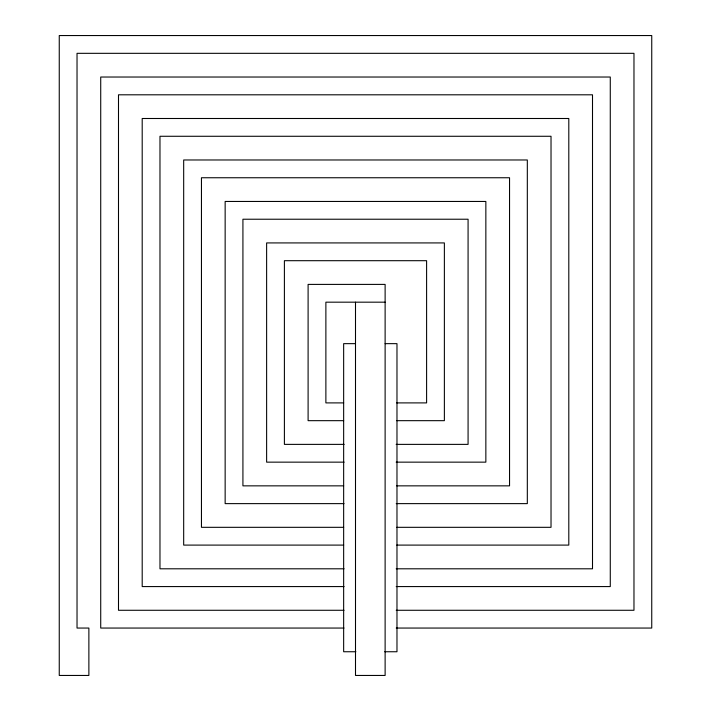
<?xml version="1.0" encoding="UTF-8"?>
<svg xmlns="http://www.w3.org/2000/svg" width="711" height="711" viewBox="0 0 711 711"><rect width="100%" height="100%" fill="white"/><g stroke="black" fill="none" stroke-linecap="round" stroke-linejoin="round"><path stroke-width="1.07" d="M385.122 302.175L325.878 302.175L325.878 402.897L343.653 402.897M355.5 343.653L343.653 343.653L343.653 651.747L355.873 651.747M385.122 343.653L396.978 343.653L396.978 651.747L384.758 651.747M396.711 402.897L426.6 402.897L426.6 260.697L284.4 260.697L284.4 444.375L344.151 444.375M343.653 420.672L308.103 420.672L308.103 284.4L385.122 284.4L385.122 675.45L355.5 675.45L355.5 302.175M396.738 420.672L444.375 420.672L444.375 242.922L266.625 242.922L266.625 462.15L344.133 462.15M396.151 444.375L468.078 444.375L468.078 219.228L242.922 219.228L242.922 485.853L343.653 485.853M396.169 462.15L485.853 462.15L485.853 201.453L225.147 201.453L225.147 503.628L344.017 503.628M396.702 485.853L509.547 485.853L509.547 177.75L201.453 177.75L201.453 527.322L343.653 527.322M396.231 503.628L527.322 503.628L527.322 159.975L183.678 159.975L183.678 545.097L343.653 545.097M396.765 527.322L551.025 527.322L551.025 136.272L159.975 136.272L159.975 568.8L344.08 568.8M396.774 545.097L568.8 545.097L568.8 118.497L142.2 118.497L142.2 586.575L344.071 586.575M396.196 568.8L592.503 568.8L592.503 94.803L118.497 94.803L118.497 610.278L344.017 610.278M396.205 586.575L610.278 586.575L610.278 77.028L100.722 77.028L100.722 628.053L344.017 628.053M396.231 610.278L633.972 610.278L633.972 53.325L77.028 53.325L77.028 628.053L88.875 628.053L88.875 675.45L59.253 675.45L59.253 35.55L651.747 35.55L651.747 628.053L396.231 628.053"/></g></svg>
